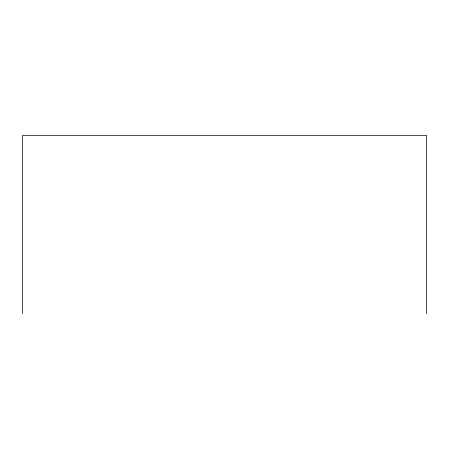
<?xml version="1.0" encoding="UTF-8"?>
<svg xmlns="http://www.w3.org/2000/svg" width="449" height="449" viewBox="0 0 449 449"><rect width="100%" height="100%" fill="white"/><g stroke="black" fill="none" stroke-linecap="round" stroke-linejoin="round"><path stroke-width="0.67" d="M426.55 313.621L426.55 135.379L22.45 135.379L22.45 313.621"/></g></svg>
